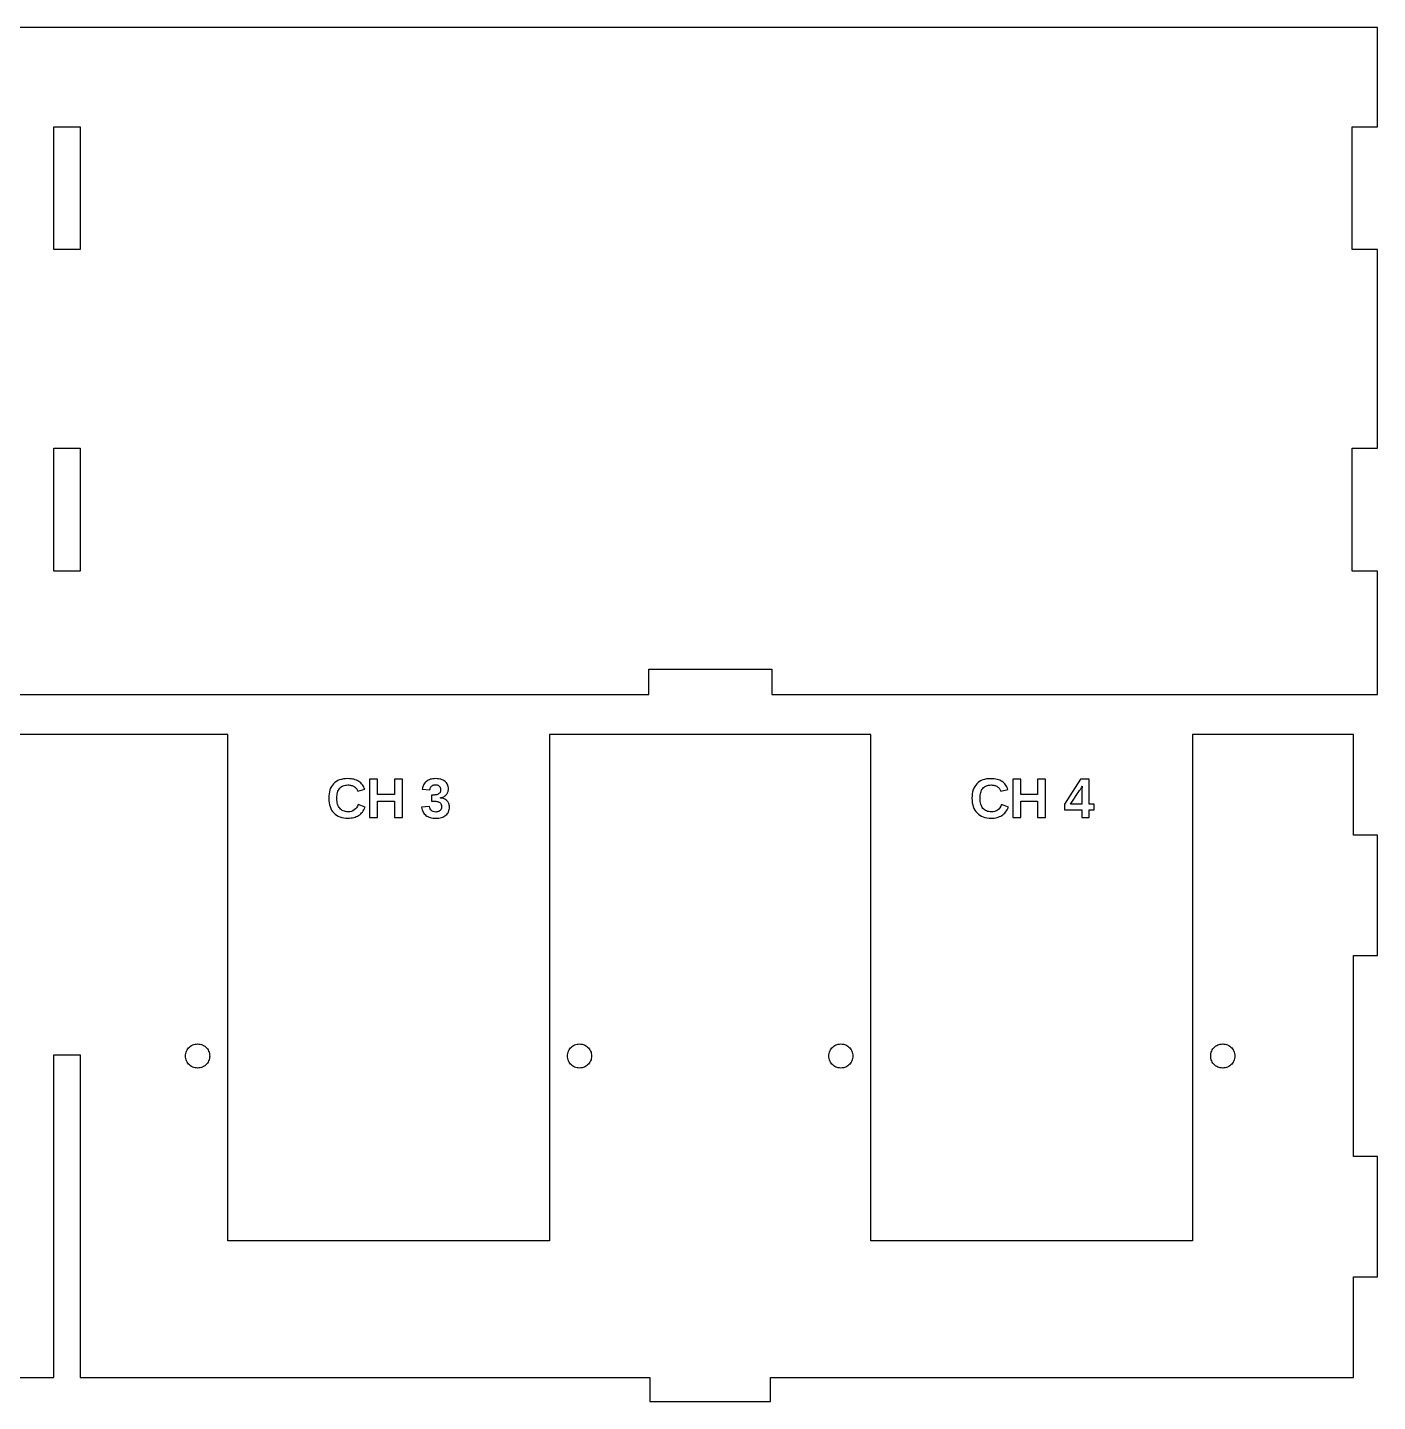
# Model space of a CAD drawing. Header units: metres. Extents: x 10 to 591, y 10 to 363.
# Drawn here: x 168.1 to 336, y 167 to 338 of the extents above; entities that cross this region are included whole.
import ezdxf

# ---------------------------------------------------------------- set-up
doc = ezdxf.new("R2010")
doc.units = ezdxf.units.M

msp = doc.modelspace()

# ---------------------------------------------------------------- linework, layer by layer
for p, q in [((336, 338), (10, 338)), ((336, 325.65), (336, 338)), ((171.35, 310.35), (171.35, 325.65)), ((171.35, 325.65), (174.65, 325.65)), ((174.65, 325.65), (174.65, 310.35)), ((332.85, 310.35), (332.85, 325.65)), ((332.85, 325.65), (336, 325.65)), ((174.65, 310.35), (171.35, 310.35)), ((336, 310.35), (332.85, 310.35)), ((336, 285.65), (336, 310.35)), ((171.35, 270.35), (171.35, 285.65)), ((171.35, 285.65), (174.65, 285.65)), ((174.65, 285.65), (174.65, 270.35)), ((332.85, 270.35), (332.85, 285.65)), ((332.85, 285.65), (336, 285.65)), ((174.65, 270.35), (171.35, 270.35)), ((336, 270.35), (332.85, 270.35)), ((336, 255), (336, 270.35)), ((245.35, 255), (245.35, 258.15)), ((245.35, 258.15), (260.65, 258.15)), ((260.65, 258.15), (260.65, 255)), ((100.65, 255), (245.35, 255)), ((260.65, 255), (336, 255)), ((193, 250), (153, 250)), ((193, 187), (193, 250)), ((273, 250), (233, 250)), ((233, 250), (233, 187)), ((273, 187), (273, 250)), ((333, 250), (313, 250)), ((313, 250), (313, 187)), ((333, 237.5), (333, 250)), ((205.645, 242.887), (205.597, 242.635)), ((205.711, 243.121), (205.645, 242.887)), ((205.796, 243.339), (205.711, 243.121)), ((205.901, 243.539), (205.796, 243.339)), ((206.024, 243.722), (205.901, 243.539)), ((206.166, 243.888), (206.024, 243.722)), ((206.327, 244.036), (206.166, 243.888)), ((206.504, 244.164), (206.327, 244.036)), ((206.698, 244.273), (206.504, 244.164)), ((206.654, 242.794), (206.704, 242.942)), ((206.91, 244.361), (206.698, 244.273)), ((206.704, 242.942), (206.764, 243.077)), ((206.764, 243.077), (206.835, 243.201)), ((206.835, 243.201), (206.917, 243.312)), ((207.138, 244.43), (206.91, 244.361)), ((206.917, 243.312), (207.01, 243.41)), ((207.01, 243.41), (207.113, 243.496)), ((207.113, 243.496), (207.227, 243.568)), ((207.384, 244.479), (207.138, 244.43)), ((207.227, 243.568), (207.35, 243.627)), ((207.35, 243.627), (207.484, 243.673)), ((207.646, 244.509), (207.384, 244.479)), ((207.484, 243.673), (207.628, 243.706)), ((207.628, 243.706), (207.782, 243.726)), ((207.926, 244.519), (207.646, 244.509)), ((207.782, 243.726), (207.946, 243.732)), ((208.131, 244.514), (207.926, 244.519)), ((207.946, 243.732), (208.056, 243.729)), ((208.056, 243.729), (208.161, 243.719)), ((208.327, 244.498), (208.131, 244.514)), ((208.161, 243.719), (208.263, 243.702)), ((208.263, 243.702), (208.361, 243.679)), ((208.513, 244.471), (208.327, 244.498)), ((208.361, 243.679), (208.456, 243.649)), ((208.456, 243.649), (208.547, 243.613)), ((208.689, 244.435), (208.513, 244.471)), ((208.547, 243.613), (208.634, 243.57)), ((208.634, 243.57), (208.718, 243.52)), ((208.855, 244.387), (208.689, 244.435)), ((208.718, 243.52), (208.796, 243.465)), ((208.796, 243.465), (208.868, 243.405)), ((209.012, 244.329), (208.855, 244.387)), ((208.868, 243.405), (208.933, 243.341)), ((208.933, 243.341), (208.991, 243.272)), ((208.991, 243.272), (209.043, 243.198)), ((209.159, 244.261), (209.012, 244.329)), ((209.043, 243.198), (209.087, 243.12)), ((209.087, 243.12), (209.126, 243.037)), ((209.126, 243.037), (209.157, 242.949)), ((209.157, 242.949), (210.038, 243.19)), ((209.296, 244.182), (209.159, 244.261)), ((209.423, 244.092), (209.296, 244.182)), ((209.541, 243.993), (209.423, 244.092)), ((209.648, 243.884), (209.541, 243.993)), ((209.746, 243.765), (209.648, 243.884)), ((209.834, 243.636), (209.746, 243.765)), ((209.912, 243.497), (209.834, 243.636)), ((209.98, 243.348), (209.912, 243.497)), ((210.038, 243.19), (209.98, 243.348)), ((211.637, 244.448), (210.637, 244.448)), ((210.637, 244.448), (210.637, 239.67)), ((211.637, 242.546), (211.637, 244.448)), ((214.719, 244.448), (213.719, 244.448)), ((213.719, 244.448), (213.719, 242.546)), ((214.719, 239.67), (214.719, 244.448)), ((217.219, 243.353), (217.195, 243.203)), ((217.195, 243.203), (218.147, 243.135)), ((217.255, 243.495), (217.219, 243.353)), ((217.301, 243.629), (217.255, 243.495)), ((217.36, 243.753), (217.301, 243.629)), ((217.429, 243.87), (217.36, 243.753)), ((217.51, 243.978), (217.429, 243.87)), ((217.603, 244.078), (217.51, 243.978)), ((217.706, 244.17), (217.603, 244.078)), ((217.82, 244.252), (217.706, 244.17)), ((217.942, 244.322), (217.82, 244.252)), ((218.072, 244.382), (217.942, 244.322)), ((218.211, 244.432), (218.072, 244.382)), ((218.147, 243.135), (218.156, 243.208)), ((218.156, 243.208), (218.17, 243.276)), ((218.17, 243.276), (218.189, 243.34)), ((218.189, 243.34), (218.213, 243.4)), ((218.358, 244.47), (218.211, 244.432)), ((218.213, 243.4), (218.241, 243.456)), ((218.241, 243.456), (218.275, 243.507)), ((218.275, 243.507), (218.313, 243.554)), ((218.313, 243.554), (218.356, 243.597)), ((218.356, 243.597), (218.403, 243.635)), ((218.513, 244.497), (218.358, 244.47)), ((218.403, 243.635), (218.454, 243.668)), ((218.454, 243.668), (218.508, 243.696)), ((218.508, 243.696), (218.566, 243.719)), ((218.677, 244.513), (218.513, 244.497)), ((218.566, 243.719), (218.627, 243.737)), ((218.627, 243.737), (218.692, 243.749)), ((218.849, 244.519), (218.677, 244.513)), ((218.692, 243.749), (218.76, 243.757)), ((218.76, 243.757), (218.832, 243.759)), ((218.832, 243.759), (218.909, 243.757)), ((219.031, 244.514), (218.849, 244.519)), ((218.909, 243.757), (218.98, 243.749)), ((218.98, 243.749), (219.047, 243.736)), ((219.203, 244.498), (219.031, 244.514)), ((219.047, 243.736), (219.11, 243.717)), ((219.11, 243.717), (219.167, 243.694)), ((219.167, 243.694), (219.22, 243.665)), ((219.365, 244.471), (219.203, 244.498)), ((219.22, 243.665), (219.269, 243.631)), ((219.269, 243.631), (219.312, 243.592)), ((219.312, 243.592), (219.351, 243.548)), ((219.351, 243.548), (219.384, 243.5)), ((219.517, 244.435), (219.365, 244.471)), ((219.384, 243.5), (219.412, 243.448)), ((219.425, 242.853), (219.396, 242.795)), ((219.412, 243.448), (219.435, 243.392)), ((219.447, 242.915), (219.425, 242.853)), ((219.435, 243.392), (219.453, 243.332)), ((219.464, 242.982), (219.447, 242.915)), ((219.453, 243.332), (219.466, 243.268)), ((219.473, 243.053), (219.464, 242.982)), ((219.466, 243.268), (219.474, 243.201)), ((219.476, 243.129), (219.473, 243.053)), ((219.474, 243.201), (219.476, 243.129)), ((219.658, 244.387), (219.517, 244.435)), ((219.789, 244.329), (219.658, 244.387)), ((219.91, 244.261), (219.789, 244.329)), ((220.021, 244.182), (219.91, 244.261)), ((220.12, 244.093), (220.021, 244.182)), ((220.205, 243.997), (220.12, 244.093)), ((220.278, 243.892), (220.205, 243.997)), ((220.337, 243.779), (220.278, 243.892)), ((220.383, 243.658), (220.337, 243.779)), ((220.34, 242.75), (220.377, 242.84)), ((220.377, 242.84), (220.406, 242.934)), ((220.416, 243.53), (220.383, 243.658)), ((220.406, 242.934), (220.426, 243.034)), ((220.436, 243.393), (220.416, 243.53)), ((220.426, 243.034), (220.439, 243.138)), ((220.443, 243.247), (220.436, 243.393)), ((220.439, 243.138), (220.443, 243.247)), ((285.645, 242.882), (285.597, 242.631)), ((285.711, 243.116), (285.645, 242.882)), ((285.796, 243.334), (285.711, 243.116)), ((285.901, 243.534), (285.796, 243.334)), ((286.024, 243.717), (285.901, 243.534)), ((286.166, 243.884), (286.024, 243.717)), ((286.327, 244.031), (286.166, 243.884)), ((286.504, 244.159), (286.327, 244.031)), ((286.698, 244.268), (286.504, 244.159)), ((286.654, 242.789), (286.704, 242.937)), ((286.91, 244.357), (286.698, 244.268)), ((286.704, 242.937), (286.764, 243.073)), ((286.764, 243.073), (286.835, 243.196)), ((286.835, 243.196), (286.917, 243.307)), ((287.138, 244.426), (286.91, 244.357)), ((286.917, 243.307), (287.01, 243.406)), ((287.01, 243.406), (287.113, 243.491)), ((287.113, 243.491), (287.227, 243.563)), ((287.384, 244.475), (287.138, 244.426)), ((287.227, 243.563), (287.35, 243.622)), ((287.35, 243.622), (287.484, 243.668)), ((287.646, 244.504), (287.384, 244.475)), ((287.484, 243.668), (287.628, 243.701)), ((287.628, 243.701), (287.782, 243.721)), ((287.926, 244.514), (287.646, 244.504)), ((287.782, 243.721), (287.946, 243.728)), ((288.131, 244.509), (287.926, 244.514)), ((287.946, 243.728), (288.056, 243.724)), ((288.056, 243.724), (288.161, 243.714)), ((288.327, 244.493), (288.131, 244.509)), ((288.161, 243.714), (288.263, 243.698)), ((288.263, 243.698), (288.361, 243.675)), ((288.513, 244.467), (288.327, 244.493)), ((288.361, 243.675), (288.456, 243.645)), ((288.456, 243.645), (288.547, 243.608)), ((288.689, 244.43), (288.513, 244.467)), ((288.547, 243.608), (288.634, 243.565)), ((288.634, 243.565), (288.718, 243.516)), ((288.855, 244.382), (288.689, 244.43)), ((288.718, 243.516), (288.796, 243.46)), ((288.796, 243.46), (288.868, 243.4)), ((289.012, 244.324), (288.855, 244.382)), ((288.868, 243.4), (288.933, 243.336)), ((288.933, 243.336), (288.991, 243.267)), ((288.991, 243.267), (289.043, 243.193)), ((289.159, 244.256), (289.012, 244.324)), ((289.043, 243.193), (289.087, 243.115)), ((289.087, 243.115), (289.126, 243.032)), ((289.126, 243.032), (289.157, 242.944)), ((289.157, 242.944), (290.038, 243.185)), ((289.296, 244.177), (289.159, 244.256)), ((289.423, 244.088), (289.296, 244.177)), ((289.541, 243.988), (289.423, 244.088)), ((289.648, 243.879), (289.541, 243.988)), ((289.746, 243.76), (289.648, 243.879)), ((289.834, 243.631), (289.746, 243.76)), ((289.912, 243.492), (289.834, 243.631)), ((289.98, 243.344), (289.912, 243.492)), ((290.038, 243.185), (289.98, 243.344)), ((291.637, 244.443), (290.637, 244.443)), ((290.637, 244.443), (290.637, 239.666)), ((291.637, 242.541), (291.637, 244.443)), ((294.719, 244.443), (293.719, 244.443)), ((293.719, 244.443), (293.719, 242.541)), ((294.719, 239.666), (294.719, 244.443)), ((299.076, 244.443), (297.059, 241.354)), ((297.835, 241.347), (298.944, 243.033)), ((298.944, 243.033), (298.999, 243.12)), ((298.999, 243.12), (299.05, 243.202)), ((299.05, 243.202), (299.097, 243.278)), ((300.141, 244.443), (299.076, 244.443)), ((299.097, 243.278), (299.139, 243.35)), ((299.139, 243.35), (299.177, 243.416)), ((299.177, 243.416), (299.21, 243.476)), ((299.21, 243.476), (299.239, 243.532)), ((299.233, 243.004), (299.232, 242.957)), ((299.232, 242.957), (299.232, 242.91)), ((299.232, 242.91), (299.232, 241.347)), ((299.234, 243.052), (299.233, 243.004)), ((299.235, 243.101), (299.234, 243.052)), ((299.237, 243.151), (299.235, 243.101)), ((299.239, 243.202), (299.237, 243.151)), ((299.239, 243.532), (299.263, 243.582)), ((299.241, 243.254), (299.239, 243.202)), ((299.244, 243.307), (299.241, 243.254)), ((299.247, 243.358), (299.244, 243.307)), ((299.25, 243.404), (299.247, 243.358)), ((299.252, 243.446), (299.25, 243.404)), ((299.255, 243.483), (299.252, 243.446)), ((299.257, 243.515), (299.255, 243.483)), ((299.259, 243.542), (299.257, 243.515)), ((299.261, 243.564), (299.259, 243.542)), ((299.263, 243.582), (299.261, 243.564)), ((300.141, 241.347), (300.141, 244.443)), ((205.569, 242.367), (205.559, 242.081)), ((205.559, 242.081), (205.569, 241.796)), ((205.597, 242.635), (205.569, 242.367)), ((205.569, 241.796), (205.599, 241.527)), ((205.599, 241.527), (205.648, 241.274)), ((205.648, 241.274), (205.717, 241.038)), ((206.566, 242.081), (206.572, 242.278)), ((206.572, 241.881), (206.566, 242.081)), ((206.572, 242.278), (206.588, 242.462)), ((206.589, 241.693), (206.572, 241.881)), ((206.588, 242.462), (206.616, 242.634)), ((206.617, 241.518), (206.589, 241.693)), ((206.616, 242.634), (206.654, 242.794)), ((206.657, 241.355), (206.617, 241.518)), ((206.708, 241.203), (206.657, 241.355)), ((206.77, 241.064), (206.708, 241.203)), ((209.228, 241.298), (209.131, 241.085)), ((210.099, 240.969), (209.228, 241.298)), ((213.719, 242.546), (211.637, 242.546)), ((211.637, 241.718), (213.719, 241.718)), ((211.637, 239.67), (211.637, 241.718)), ((213.719, 241.718), (213.719, 239.67)), ((218.652, 242.481), (218.341, 242.481)), ((218.341, 242.481), (218.341, 241.711)), ((218.341, 241.711), (218.673, 241.711)), ((218.752, 242.484), (218.652, 242.481)), ((218.673, 241.711), (218.783, 241.709)), ((218.845, 242.492), (218.752, 242.484)), ((218.783, 241.709), (218.886, 241.701)), ((218.932, 242.505), (218.845, 242.492)), ((218.886, 241.701), (218.982, 241.688)), ((219.012, 242.523), (218.932, 242.505)), ((218.982, 241.688), (219.071, 241.669)), ((219.086, 242.547), (219.012, 242.523)), ((219.071, 241.669), (219.153, 241.645)), ((219.153, 242.576), (219.086, 242.547)), ((219.215, 242.61), (219.153, 242.576)), ((219.153, 241.645), (219.228, 241.616)), ((219.27, 242.649), (219.215, 242.61)), ((219.228, 241.616), (219.297, 241.582)), ((219.318, 242.693), (219.27, 242.649)), ((219.297, 241.582), (219.358, 241.542)), ((219.36, 242.742), (219.318, 242.693)), ((219.358, 241.542), (219.412, 241.497)), ((219.396, 242.795), (219.36, 242.742)), ((219.412, 241.497), (219.459, 241.448)), ((219.422, 242.129), (219.542, 242.155)), ((219.422, 242.115), (219.422, 242.129)), ((219.556, 242.095), (219.422, 242.115)), ((219.459, 241.448), (219.498, 241.394)), ((219.498, 241.394), (219.531, 241.335)), ((219.531, 241.335), (219.556, 241.272)), ((219.542, 242.155), (219.655, 242.188)), ((219.681, 242.068), (219.556, 242.095)), ((219.556, 241.272), (219.574, 241.204)), ((219.574, 241.204), (219.585, 241.131)), ((219.585, 241.131), (219.588, 241.054)), ((219.655, 242.188), (219.761, 242.227)), ((219.799, 242.034), (219.681, 242.068)), ((219.761, 242.227), (219.859, 242.272)), ((219.908, 241.992), (219.799, 242.034)), ((219.859, 242.272), (219.95, 242.323)), ((220.01, 241.944), (219.908, 241.992)), ((219.95, 242.323), (220.034, 242.38)), ((220.104, 241.888), (220.01, 241.944)), ((220.034, 242.38), (220.111, 242.443)), ((220.19, 241.824), (220.104, 241.888)), ((220.111, 242.443), (220.18, 242.512)), ((220.18, 242.512), (220.242, 242.586)), ((220.268, 241.754), (220.19, 241.824)), ((220.242, 242.586), (220.295, 242.666)), ((220.338, 241.677), (220.268, 241.754)), ((220.295, 242.666), (220.34, 242.75)), ((220.398, 241.595), (220.338, 241.677)), ((220.449, 241.508), (220.398, 241.595)), ((220.491, 241.416), (220.449, 241.508)), ((220.523, 241.319), (220.491, 241.416)), ((220.546, 241.216), (220.523, 241.319)), ((220.56, 241.109), (220.546, 241.216)), ((285.569, 242.362), (285.559, 242.076)), ((285.559, 242.076), (285.569, 241.791)), ((285.597, 242.631), (285.569, 242.362)), ((285.569, 241.791), (285.599, 241.522)), ((285.599, 241.522), (285.648, 241.27)), ((285.648, 241.27), (285.717, 241.033)), ((286.566, 242.076), (286.572, 242.273)), ((286.572, 241.876), (286.566, 242.076)), ((286.572, 242.273), (286.588, 242.457)), ((286.589, 241.689), (286.572, 241.876)), ((286.588, 242.457), (286.616, 242.629)), ((286.617, 241.513), (286.589, 241.689)), ((286.616, 242.629), (286.654, 242.789)), ((286.657, 241.35), (286.617, 241.513)), ((286.708, 241.199), (286.657, 241.35)), ((286.77, 241.06), (286.708, 241.199)), ((289.228, 241.293), (289.131, 241.08)), ((290.099, 240.964), (289.228, 241.293)), ((293.719, 242.541), (291.637, 242.541)), ((291.637, 241.714), (293.719, 241.714)), ((291.637, 239.666), (291.637, 241.714)), ((293.719, 241.714), (293.719, 239.666)), ((297.059, 241.354), (297.059, 240.639)), ((299.232, 241.347), (297.835, 241.347)), ((300.778, 241.347), (300.141, 241.347)), ((300.778, 240.639), (300.778, 241.347)), ((205.717, 241.038), (205.805, 240.818)), ((205.805, 240.818), (205.913, 240.614)), ((205.913, 240.614), (206.041, 240.427)), ((206.041, 240.427), (206.188, 240.255)), ((206.188, 240.255), (206.354, 240.102)), ((206.354, 240.102), (206.536, 239.97)), ((206.536, 239.97), (206.734, 239.857)), ((206.734, 239.857), (206.948, 239.766)), ((206.843, 240.938), (206.77, 241.064)), ((206.928, 240.823), (206.843, 240.938)), ((207.023, 240.721), (206.928, 240.823)), ((206.948, 239.766), (207.179, 239.694)), ((207.128, 240.633), (207.023, 240.721)), ((207.243, 240.559), (207.128, 240.633)), ((207.179, 239.694), (207.426, 239.643)), ((207.369, 240.498), (207.243, 240.559)), ((207.504, 240.45), (207.369, 240.498)), ((207.426, 239.643), (207.69, 239.613)), ((207.649, 240.416), (207.504, 240.45)), ((207.805, 240.396), (207.649, 240.416)), ((207.69, 239.613), (207.97, 239.603)), ((207.97, 240.389), (207.805, 240.396)), ((208.188, 240.403), (207.97, 240.389)), ((207.97, 239.603), (208.157, 239.608)), ((208.157, 239.608), (208.336, 239.624)), ((208.388, 240.446), (208.188, 240.403)), ((208.336, 239.624), (208.509, 239.65)), ((208.571, 240.517), (208.388, 240.446)), ((208.509, 239.65), (208.676, 239.687)), ((208.737, 240.616), (208.571, 240.517)), ((208.676, 239.687), (208.835, 239.734)), ((208.886, 240.744), (208.737, 240.616)), ((208.835, 239.734), (208.988, 239.792)), ((209.017, 240.9), (208.886, 240.744)), ((208.988, 239.792), (209.134, 239.861)), ((209.131, 241.085), (209.017, 240.9)), ((209.134, 239.861), (209.274, 239.94)), ((209.274, 239.94), (209.406, 240.03)), ((209.406, 240.03), (209.53, 240.131)), ((209.53, 240.131), (209.645, 240.243)), ((209.645, 240.243), (209.752, 240.366)), ((209.752, 240.366), (209.851, 240.5)), ((209.851, 240.5), (209.942, 240.645)), ((209.942, 240.645), (210.025, 240.802)), ((210.025, 240.802), (210.099, 240.969)), ((210.637, 239.67), (211.637, 239.67)), ((213.719, 239.67), (214.719, 239.67)), ((218.083, 241.054), (217.113, 240.969)), ((217.113, 240.969), (217.139, 240.807)), ((217.139, 240.807), (217.176, 240.655)), ((217.176, 240.655), (217.225, 240.512)), ((217.225, 240.512), (217.285, 240.379)), ((217.285, 240.379), (217.358, 240.256)), ((217.358, 240.256), (217.442, 240.143)), ((217.442, 240.143), (217.538, 240.04)), ((217.538, 240.04), (217.645, 239.947)), ((217.645, 239.947), (217.764, 239.864)), ((217.764, 239.864), (217.892, 239.792)), ((217.892, 239.792), (218.031, 239.731)), ((218.031, 239.731), (218.179, 239.681)), ((218.115, 240.892), (218.083, 241.054)), ((218.166, 240.753), (218.115, 240.892)), ((218.236, 240.634), (218.166, 240.753)), ((218.179, 239.681), (218.337, 239.642)), ((218.324, 240.537), (218.236, 240.634)), ((218.432, 240.462), (218.324, 240.537)), ((218.337, 239.642), (218.504, 239.614)), ((218.558, 240.408), (218.432, 240.462)), ((218.504, 239.614), (218.682, 239.598)), ((218.703, 240.376), (218.558, 240.408)), ((218.682, 239.598), (218.869, 239.592)), ((218.866, 240.365), (218.703, 240.376)), ((218.949, 240.368), (218.866, 240.365)), ((218.869, 239.592), (219.067, 239.598)), ((219.028, 240.376), (218.949, 240.368)), ((219.101, 240.389), (219.028, 240.376)), ((219.067, 239.598), (219.253, 239.615)), ((219.17, 240.408), (219.101, 240.389)), ((219.235, 240.432), (219.17, 240.408)), ((219.294, 240.461), (219.235, 240.432)), ((219.253, 239.615), (219.427, 239.644)), ((219.349, 240.495), (219.294, 240.461)), ((219.398, 240.535), (219.349, 240.495)), ((219.443, 240.58), (219.398, 240.535)), ((219.427, 239.644), (219.59, 239.684)), ((219.481, 240.631), (219.443, 240.58)), ((219.514, 240.687), (219.481, 240.631)), ((219.541, 240.749), (219.514, 240.687)), ((219.562, 240.817), (219.541, 240.749)), ((219.576, 240.89), (219.562, 240.817)), ((219.585, 240.969), (219.576, 240.89)), ((219.588, 241.054), (219.585, 240.969)), ((219.59, 239.684), (219.741, 239.735)), ((219.741, 239.735), (219.88, 239.798)), ((219.88, 239.798), (220.008, 239.873)), ((220.008, 239.873), (220.124, 239.959)), ((220.124, 239.959), (220.227, 240.055)), ((220.227, 240.055), (220.317, 240.161)), ((220.317, 240.161), (220.393, 240.276)), ((220.393, 240.276), (220.455, 240.401)), ((220.455, 240.401), (220.503, 240.535)), ((220.503, 240.535), (220.537, 240.679)), ((220.537, 240.679), (220.558, 240.833)), ((220.558, 240.833), (220.565, 240.996)), ((220.565, 240.996), (220.56, 241.109)), ((285.717, 241.033), (285.805, 240.813)), ((285.805, 240.813), (285.913, 240.609)), ((285.913, 240.609), (286.041, 240.422)), ((286.041, 240.422), (286.188, 240.251)), ((286.188, 240.251), (286.354, 240.098)), ((286.354, 240.098), (286.536, 239.965)), ((286.536, 239.965), (286.734, 239.853)), ((286.734, 239.853), (286.948, 239.761)), ((286.843, 240.933), (286.77, 241.06)), ((286.928, 240.818), (286.843, 240.933)), ((287.023, 240.717), (286.928, 240.818)), ((286.948, 239.761), (287.179, 239.69)), ((287.128, 240.629), (287.023, 240.717)), ((287.243, 240.554), (287.128, 240.629)), ((287.179, 239.69), (287.426, 239.639)), ((287.369, 240.493), (287.243, 240.554)), ((287.504, 240.445), (287.369, 240.493)), ((287.426, 239.639), (287.69, 239.608)), ((287.649, 240.412), (287.504, 240.445)), ((287.805, 240.391), (287.649, 240.412)), ((287.69, 239.608), (287.97, 239.598)), ((287.97, 240.384), (287.805, 240.391)), ((288.188, 240.399), (287.97, 240.384)), ((287.97, 239.598), (288.157, 239.603)), ((288.157, 239.603), (288.336, 239.619)), ((288.388, 240.441), (288.188, 240.399)), ((288.336, 239.619), (288.509, 239.645)), ((288.571, 240.512), (288.388, 240.441)), ((288.509, 239.645), (288.676, 239.682)), ((288.737, 240.612), (288.571, 240.512)), ((288.676, 239.682), (288.835, 239.73)), ((288.886, 240.739), (288.737, 240.612)), ((288.835, 239.73), (288.988, 239.788)), ((289.017, 240.896), (288.886, 240.739)), ((288.988, 239.788), (289.134, 239.856)), ((289.131, 241.08), (289.017, 240.896)), ((289.134, 239.856), (289.274, 239.935)), ((289.274, 239.935), (289.406, 240.025)), ((289.406, 240.025), (289.53, 240.126)), ((289.53, 240.126), (289.645, 240.238)), ((289.645, 240.238), (289.752, 240.361)), ((289.752, 240.361), (289.851, 240.495)), ((289.851, 240.495), (289.942, 240.641)), ((289.942, 240.641), (290.025, 240.797)), ((290.025, 240.797), (290.099, 240.964)), ((290.637, 239.666), (291.637, 239.666)), ((293.719, 239.666), (294.719, 239.666)), ((297.059, 240.639), (299.232, 240.639)), ((299.232, 240.639), (299.232, 239.666)), ((299.232, 239.666), (300.141, 239.666)), ((300.141, 240.639), (300.778, 240.639)), ((300.141, 239.666), (300.141, 240.639)), ((336, 237.5), (333, 237.5)), ((336, 222.5), (336, 237.5)), ((333, 197.5), (333, 222.5)), ((333, 222.5), (336, 222.5)), ((187.783, 210.312), (187.823, 210.464)), ((187.823, 210.464), (187.88, 210.61)), ((187.88, 210.61), (187.951, 210.75)), ((187.951, 210.75), (188.036, 210.882)), ((188.036, 210.882), (188.135, 211.004)), ((188.135, 211.004), (188.246, 211.115)), ((188.246, 211.115), (188.368, 211.214)), ((188.368, 211.214), (188.5, 211.299)), ((188.5, 211.299), (188.64, 211.37)), ((188.64, 211.37), (188.786, 211.427)), ((188.786, 211.427), (188.938, 211.467)), ((188.938, 211.467), (189.093, 211.492)), ((189.093, 211.492), (189.25, 211.5)), ((189.25, 211.5), (189.407, 211.492)), ((189.407, 211.492), (189.562, 211.467)), ((189.562, 211.467), (189.714, 211.427)), ((189.714, 211.427), (189.86, 211.37)), ((189.86, 211.37), (190, 211.299)), ((190, 211.299), (190.132, 211.214)), ((190.132, 211.214), (190.254, 211.115)), ((190.254, 211.115), (190.365, 211.004)), ((190.365, 211.004), (190.464, 210.882)), ((190.464, 210.882), (190.549, 210.75)), ((190.549, 210.75), (190.62, 210.61)), ((190.62, 210.61), (190.677, 210.464)), ((190.677, 210.464), (190.717, 210.312)), ((235.283, 210.312), (235.323, 210.464)), ((235.323, 210.464), (235.38, 210.61)), ((235.38, 210.61), (235.451, 210.75)), ((235.451, 210.75), (235.536, 210.882)), ((235.536, 210.882), (235.635, 211.004)), ((235.635, 211.004), (235.746, 211.115)), ((235.746, 211.115), (235.868, 211.214)), ((235.868, 211.214), (236, 211.299)), ((236, 211.299), (236.14, 211.37)), ((236.14, 211.37), (236.286, 211.427)), ((236.286, 211.427), (236.438, 211.467)), ((236.438, 211.467), (236.593, 211.492)), ((236.593, 211.492), (236.75, 211.5)), ((236.75, 211.5), (236.907, 211.492)), ((236.907, 211.492), (237.062, 211.467)), ((237.062, 211.467), (237.214, 211.427)), ((237.214, 211.427), (237.36, 211.37)), ((237.36, 211.37), (237.5, 211.299)), ((237.5, 211.299), (237.632, 211.214)), ((237.632, 211.214), (237.754, 211.115)), ((237.754, 211.115), (237.865, 211.004)), ((237.865, 211.004), (237.964, 210.882)), ((237.964, 210.882), (238.049, 210.75)), ((238.049, 210.75), (238.12, 210.61)), ((238.12, 210.61), (238.177, 210.464)), ((238.177, 210.464), (238.217, 210.312)), ((267.783, 210.312), (267.823, 210.464)), ((267.823, 210.464), (267.88, 210.61)), ((267.88, 210.61), (267.951, 210.75)), ((267.951, 210.75), (268.036, 210.882)), ((268.036, 210.882), (268.135, 211.004)), ((268.135, 211.004), (268.246, 211.115)), ((268.246, 211.115), (268.368, 211.214)), ((268.368, 211.214), (268.5, 211.299)), ((268.5, 211.299), (268.64, 211.37)), ((268.64, 211.37), (268.786, 211.427)), ((268.786, 211.427), (268.938, 211.467)), ((268.938, 211.467), (269.093, 211.492)), ((269.093, 211.492), (269.25, 211.5)), ((269.25, 211.5), (269.407, 211.492)), ((269.407, 211.492), (269.562, 211.467)), ((269.562, 211.467), (269.714, 211.427)), ((269.714, 211.427), (269.86, 211.37)), ((269.86, 211.37), (270, 211.299)), ((270, 211.299), (270.132, 211.214)), ((270.132, 211.214), (270.254, 211.115)), ((270.254, 211.115), (270.365, 211.004)), ((270.365, 211.004), (270.464, 210.882)), ((270.464, 210.882), (270.549, 210.75)), ((270.549, 210.75), (270.62, 210.61)), ((270.62, 210.61), (270.677, 210.464)), ((270.677, 210.464), (270.717, 210.312)), ((315.283, 210.312), (315.323, 210.464)), ((315.323, 210.464), (315.38, 210.61)), ((315.38, 210.61), (315.451, 210.75)), ((315.451, 210.75), (315.536, 210.882)), ((315.536, 210.882), (315.635, 211.004)), ((315.635, 211.004), (315.746, 211.115)), ((315.746, 211.115), (315.868, 211.214)), ((315.868, 211.214), (316, 211.299)), ((316, 211.299), (316.14, 211.37)), ((316.14, 211.37), (316.286, 211.427)), ((316.286, 211.427), (316.438, 211.467)), ((316.438, 211.467), (316.593, 211.492)), ((316.593, 211.492), (316.75, 211.5)), ((316.75, 211.5), (316.907, 211.492)), ((316.907, 211.492), (317.062, 211.467)), ((317.062, 211.467), (317.214, 211.427)), ((317.214, 211.427), (317.36, 211.37)), ((317.36, 211.37), (317.5, 211.299)), ((317.5, 211.299), (317.632, 211.214)), ((317.632, 211.214), (317.754, 211.115)), ((317.754, 211.115), (317.865, 211.004)), ((317.865, 211.004), (317.964, 210.882)), ((317.964, 210.882), (318.049, 210.75)), ((318.049, 210.75), (318.12, 210.61)), ((318.12, 210.61), (318.177, 210.464)), ((318.177, 210.464), (318.217, 210.312)), ((171.35, 170), (171.35, 210.15)), ((171.35, 210.15), (174.65, 210.15)), ((174.65, 210.15), (174.65, 170)), ((187.75, 210), (187.758, 210.157)), ((187.758, 209.843), (187.75, 210)), ((187.758, 210.157), (187.783, 210.312)), ((187.783, 209.688), (187.758, 209.843)), ((187.823, 209.536), (187.783, 209.688)), ((187.88, 209.39), (187.823, 209.536)), ((187.951, 209.25), (187.88, 209.39)), ((188.036, 209.118), (187.951, 209.25)), ((188.135, 208.996), (188.036, 209.118)), ((188.246, 208.885), (188.135, 208.996)), ((188.368, 208.786), (188.246, 208.885)), ((188.5, 208.701), (188.368, 208.786)), ((188.64, 208.63), (188.5, 208.701)), ((188.786, 208.573), (188.64, 208.63)), ((189.86, 208.63), (189.714, 208.573)), ((190, 208.701), (189.86, 208.63)), ((190.132, 208.786), (190, 208.701)), ((190.254, 208.885), (190.132, 208.786)), ((190.365, 208.996), (190.254, 208.885)), ((190.464, 209.118), (190.365, 208.996)), ((190.549, 209.25), (190.464, 209.118)), ((190.62, 209.39), (190.549, 209.25)), ((190.677, 209.536), (190.62, 209.39)), ((190.717, 209.688), (190.677, 209.536)), ((190.717, 210.312), (190.742, 210.157)), ((190.742, 209.843), (190.717, 209.688)), ((190.742, 210.157), (190.75, 210)), ((190.75, 210), (190.742, 209.843)), ((235.25, 210), (235.258, 210.157)), ((235.258, 209.843), (235.25, 210)), ((235.258, 210.157), (235.283, 210.312)), ((235.283, 209.688), (235.258, 209.843)), ((235.323, 209.536), (235.283, 209.688)), ((235.38, 209.39), (235.323, 209.536)), ((235.451, 209.25), (235.38, 209.39)), ((235.536, 209.118), (235.451, 209.25)), ((235.635, 208.996), (235.536, 209.118)), ((235.746, 208.885), (235.635, 208.996)), ((235.868, 208.786), (235.746, 208.885)), ((236, 208.701), (235.868, 208.786)), ((236.14, 208.63), (236, 208.701)), ((236.286, 208.573), (236.14, 208.63)), ((237.36, 208.63), (237.214, 208.573)), ((237.5, 208.701), (237.36, 208.63)), ((237.632, 208.786), (237.5, 208.701)), ((237.754, 208.885), (237.632, 208.786)), ((237.865, 208.996), (237.754, 208.885)), ((237.964, 209.118), (237.865, 208.996)), ((238.049, 209.25), (237.964, 209.118)), ((238.12, 209.39), (238.049, 209.25)), ((238.177, 209.536), (238.12, 209.39)), ((238.217, 209.688), (238.177, 209.536)), ((238.217, 210.312), (238.242, 210.157)), ((238.242, 209.843), (238.217, 209.688)), ((238.242, 210.157), (238.25, 210)), ((238.25, 210), (238.242, 209.843)), ((267.75, 210), (267.758, 210.157)), ((267.758, 209.843), (267.75, 210)), ((267.758, 210.157), (267.783, 210.312)), ((267.783, 209.688), (267.758, 209.843)), ((267.823, 209.536), (267.783, 209.688)), ((267.88, 209.39), (267.823, 209.536)), ((267.951, 209.25), (267.88, 209.39)), ((268.036, 209.118), (267.951, 209.25)), ((268.135, 208.996), (268.036, 209.118)), ((268.246, 208.885), (268.135, 208.996)), ((268.368, 208.786), (268.246, 208.885)), ((268.5, 208.701), (268.368, 208.786)), ((268.64, 208.63), (268.5, 208.701)), ((268.786, 208.573), (268.64, 208.63)), ((269.86, 208.63), (269.714, 208.573)), ((270, 208.701), (269.86, 208.63)), ((270.132, 208.786), (270, 208.701)), ((270.254, 208.885), (270.132, 208.786)), ((270.365, 208.996), (270.254, 208.885)), ((270.464, 209.118), (270.365, 208.996)), ((270.549, 209.25), (270.464, 209.118)), ((270.62, 209.39), (270.549, 209.25)), ((270.677, 209.536), (270.62, 209.39)), ((270.717, 209.688), (270.677, 209.536)), ((270.717, 210.312), (270.742, 210.157)), ((270.742, 209.843), (270.717, 209.688)), ((270.742, 210.157), (270.75, 210)), ((270.75, 210), (270.742, 209.843)), ((315.25, 210), (315.258, 210.157)), ((315.258, 209.843), (315.25, 210)), ((315.258, 210.157), (315.283, 210.312)), ((315.283, 209.688), (315.258, 209.843)), ((315.323, 209.536), (315.283, 209.688)), ((315.38, 209.39), (315.323, 209.536)), ((315.451, 209.25), (315.38, 209.39)), ((315.536, 209.118), (315.451, 209.25)), ((315.635, 208.996), (315.536, 209.118)), ((315.746, 208.885), (315.635, 208.996)), ((315.868, 208.786), (315.746, 208.885)), ((316, 208.701), (315.868, 208.786)), ((316.14, 208.63), (316, 208.701)), ((316.286, 208.573), (316.14, 208.63)), ((317.36, 208.63), (317.214, 208.573)), ((317.5, 208.701), (317.36, 208.63)), ((317.632, 208.786), (317.5, 208.701)), ((317.754, 208.885), (317.632, 208.786)), ((317.865, 208.996), (317.754, 208.885)), ((317.964, 209.118), (317.865, 208.996)), ((318.049, 209.25), (317.964, 209.118)), ((318.12, 209.39), (318.049, 209.25)), ((318.177, 209.536), (318.12, 209.39)), ((318.217, 209.688), (318.177, 209.536)), ((318.217, 210.312), (318.242, 210.157)), ((318.242, 209.843), (318.217, 209.688)), ((318.242, 210.157), (318.25, 210)), ((318.25, 210), (318.242, 209.843)), ((188.938, 208.533), (188.786, 208.573)), ((189.093, 208.508), (188.938, 208.533)), ((189.25, 208.5), (189.093, 208.508)), ((189.407, 208.508), (189.25, 208.5)), ((189.562, 208.533), (189.407, 208.508)), ((189.714, 208.573), (189.562, 208.533)), ((236.438, 208.533), (236.286, 208.573)), ((236.593, 208.508), (236.438, 208.533)), ((236.75, 208.5), (236.593, 208.508)), ((236.907, 208.508), (236.75, 208.5)), ((237.062, 208.533), (236.907, 208.508)), ((237.214, 208.573), (237.062, 208.533)), ((268.938, 208.533), (268.786, 208.573)), ((269.093, 208.508), (268.938, 208.533)), ((269.25, 208.5), (269.093, 208.508)), ((269.407, 208.508), (269.25, 208.5)), ((269.562, 208.533), (269.407, 208.508)), ((269.714, 208.573), (269.562, 208.533)), ((316.438, 208.533), (316.286, 208.573)), ((316.593, 208.508), (316.438, 208.533)), ((316.75, 208.5), (316.593, 208.508)), ((316.907, 208.508), (316.75, 208.5)), ((317.062, 208.533), (316.907, 208.508)), ((317.214, 208.573), (317.062, 208.533)), ((336, 197.5), (333, 197.5)), ((336, 182.5), (336, 197.5)), ((233, 187), (193, 187)), ((313, 187), (273, 187)), ((333, 170), (333, 182.5)), ((333, 182.5), (336, 182.5)), ((100.5, 170), (171.35, 170)), ((174.65, 170), (245.5, 170)), ((245.5, 170), (245.5, 167)), ((260.5, 167), (260.5, 170)), ((260.5, 170), (333, 170)), ((245.5, 167), (260.5, 167))]:
    msp.add_line(p, q)

doc.saveas('drawing.dxf')
